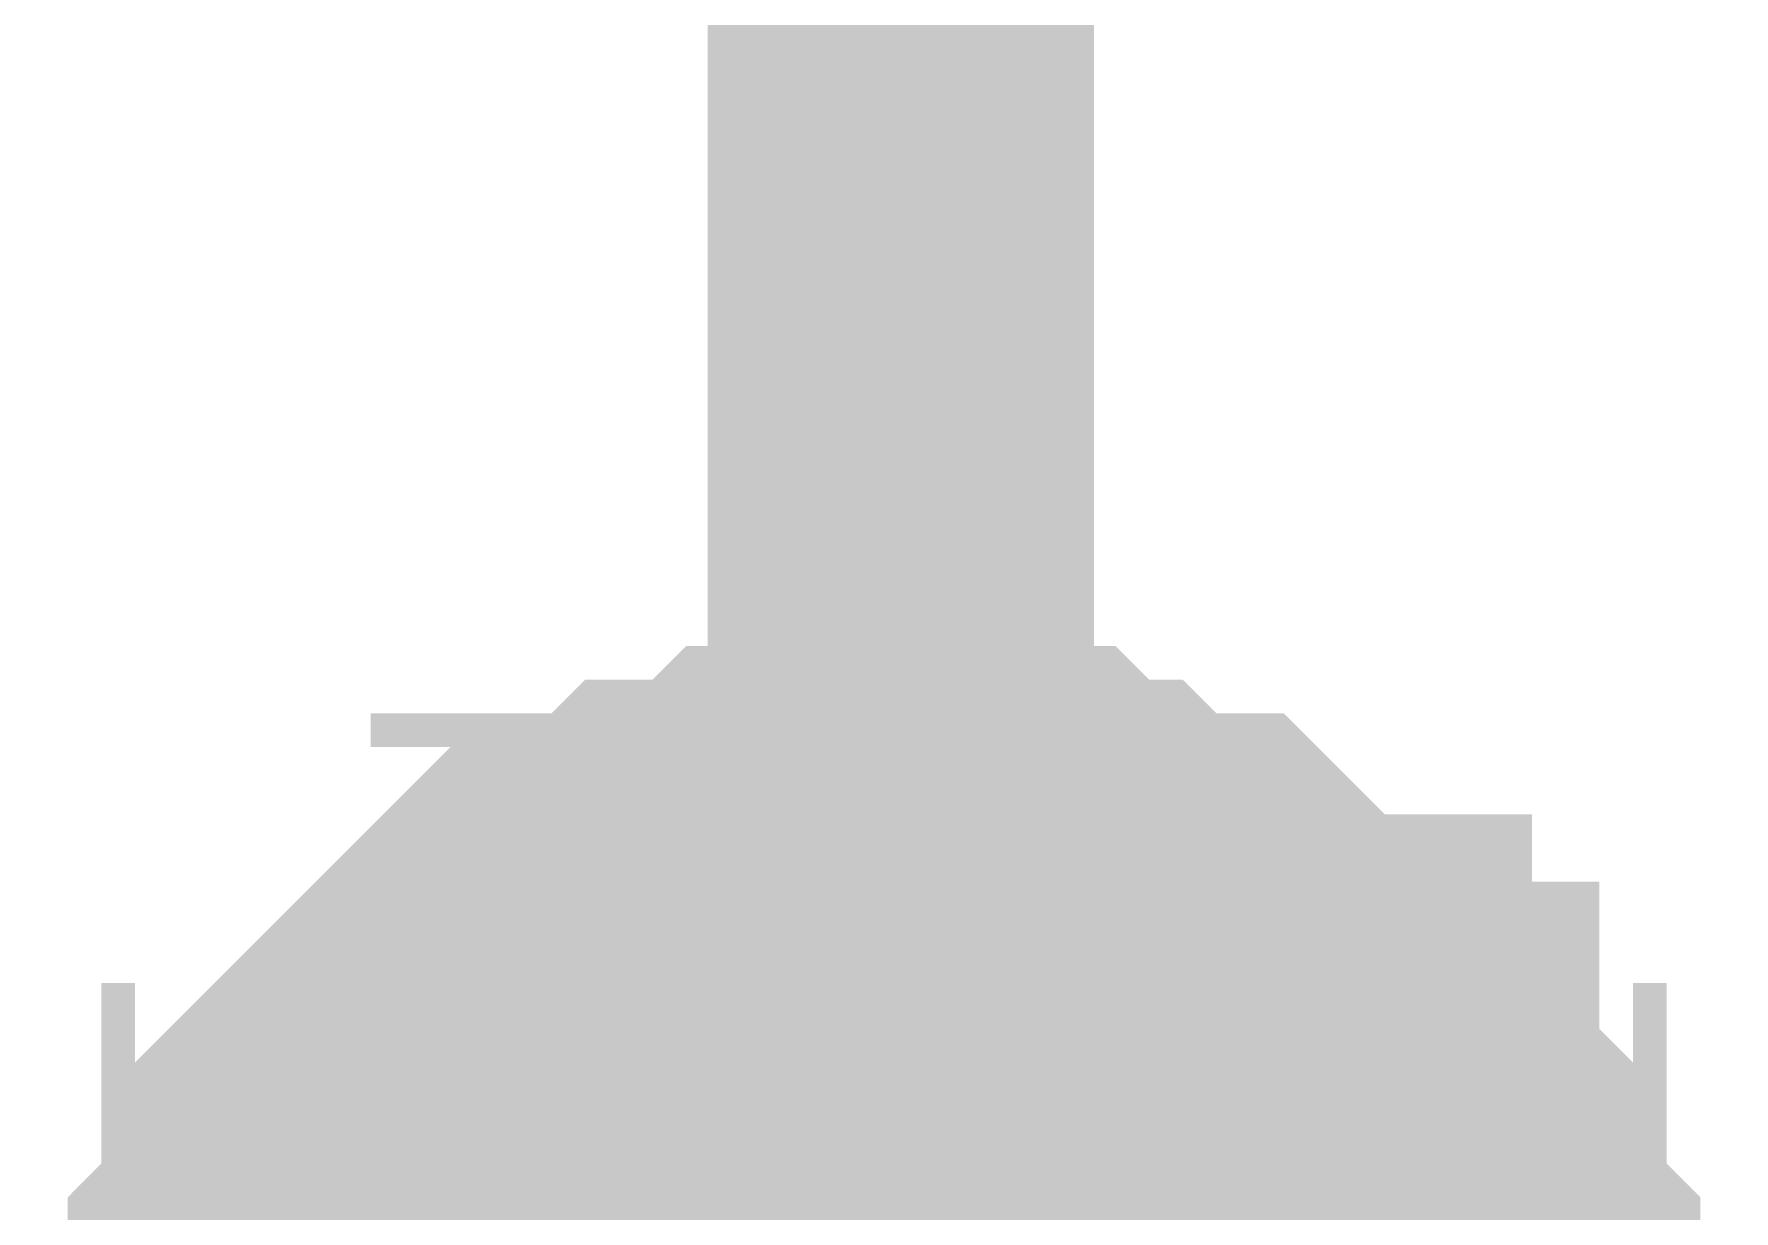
# Model space of a CAD drawing. Header units: inches. Extents: x 0 to 841, y 0 to 594.
# Drawn here: x 431.848 to 433.167, y 147.715 to 148.628 of the extents above; entities that cross this region are included whole.
import ezdxf

# ---------------------------------------------------------------- set-up
doc = ezdxf.new("R2010")
doc.units = ezdxf.units.IN
doc.layers.add('Sheet', color=255, linetype='Continuous')

msp = doc.modelspace()

# ---------------------------------------------------------------- linework, layer by layer
at = {"layer": 'Sheet'}
for points in [[(432.5203, 151.5834, 0.2997, 0.2997, 0), (432.5203, 147.4809, 0.2997, 0.2997, 0)], [(431.9976, 147.5593, 0.2997, 0.2997, 0), (431.9976, 147.5854, 0.2997, 0.2997, 0), (432.0238, 147.6116, 0.2997, 0.2997, 0), (432.0238, 147.6377, 0.2997, 0.2997, 0), (432.0238, 147.6638, 0.2997, 0.2997, 0), (432.0499, 147.69, 0.2997, 0.2997, 0), (432.0499, 147.7161, 0.2997, 0.2997, 0), (432.0499, 147.7422, 0.2997, 0.2997, 0), (432.076, 147.7422, 0.2997, 0.2997, 0), (432.076, 147.7683, 0.2997, 0.2997, 0), (432.1022, 147.7945, 0.2997, 0.2997, 0), (432.1283, 147.8206, 0.2997, 0.2997, 0), (432.1283, 147.8206, 0.2997, 0.2997, 0), (432.1544, 147.8467, 0.2997, 0.2997, 0), (432.1806, 147.8729, 0.2997, 0.2997, 0), (432.1806, 147.8729, 0.2997, 0.2997, 0), (432.2067, 147.899, 0.2997, 0.2997, 0), (432.2328, 147.9251, 0.2997, 0.2997, 0), (432.2589, 147.9251, 0.2997, 0.2997, 0), (432.2589, 147.9513, 0.2997, 0.2997, 0), (432.2851, 147.9513, 0.2997, 0.2997, 0), (432.3112, 147.9513, 0.2997, 0.2997, 0), (432.3373, 147.9774, 0.2997, 0.2997, 0), (432.3635, 147.9774, 0.2997, 0.2997, 0), (432.3896, 147.9774, 0.2997, 0.2997, 0), (432.4157, 148.0035, 0.2997, 0.2997, 0), (432.4419, 148.0035, 0.2997, 0.2997, 0), (432.468, 148.0035, 0.2997, 0.2997, 0), (432.4941, 148.0035, 0.2997, 0.2997, 0), (432.5203, 148.0035, 0.2997, 0.2997, 0)], [(431.9976, 147.5593, 0.2997, 0.2997, 0), (431.9976, 147.5854, 0.2997, 0.2997, 0), (432.0238, 147.6116, 0.2997, 0.2997, 0), (432.0238, 147.6377, 0.2997, 0.2997, 0), (432.0238, 147.6638, 0.2997, 0.2997, 0), (432.0499, 147.69, 0.2997, 0.2997, 0), (432.0499, 147.7161, 0.2997, 0.2997, 0), (432.0499, 147.7422, 0.2997, 0.2997, 0), (432.076, 147.7422, 0.2997, 0.2997, 0), (432.076, 147.7683, 0.2997, 0.2997, 0), (432.1022, 147.7945, 0.2997, 0.2997, 0), (432.1283, 147.8206, 0.2997, 0.2997, 0), (432.1283, 147.8206, 0.2997, 0.2997, 0), (432.1544, 147.8467, 0.2997, 0.2997, 0), (432.1806, 147.8729, 0.2997, 0.2997, 0), (432.1806, 147.8729, 0.2997, 0.2997, 0), (432.2067, 147.899, 0.2997, 0.2997, 0), (432.2328, 147.9251, 0.2997, 0.2997, 0), (432.2589, 147.9251, 0.2997, 0.2997, 0), (432.2589, 147.9513, 0.2997, 0.2997, 0), (432.2851, 147.9513, 0.2997, 0.2997, 0), (432.3112, 147.9513, 0.2997, 0.2997, 0), (432.3373, 147.9774, 0.2997, 0.2997, 0), (432.3635, 147.9774, 0.2997, 0.2997, 0), (432.3896, 147.9774, 0.2997, 0.2997, 0), (432.4157, 148.0035, 0.2997, 0.2997, 0), (432.4419, 148.0035, 0.2997, 0.2997, 0), (432.468, 148.0035, 0.2997, 0.2997, 0), (432.4941, 148.0035, 0.2997, 0.2997, 0), (432.5203, 148.0035, 0.2997, 0.2997, 0)], [(431.9976, 147.5593, 0.2997, 0.2997, 0), (431.9976, 147.5854, 0.2997, 0.2997, 0), (432.0238, 147.6116, 0.2997, 0.2997, 0), (432.0238, 147.6377, 0.2997, 0.2997, 0), (432.0238, 147.6638, 0.2997, 0.2997, 0), (432.0499, 147.69, 0.2997, 0.2997, 0), (432.0499, 147.7161, 0.2997, 0.2997, 0), (432.0499, 147.7422, 0.2997, 0.2997, 0), (432.076, 147.7422, 0.2997, 0.2997, 0), (432.076, 147.7683, 0.2997, 0.2997, 0), (432.1022, 147.7945, 0.2997, 0.2997, 0), (432.1283, 147.8206, 0.2997, 0.2997, 0), (432.1283, 147.8206, 0.2997, 0.2997, 0), (432.1544, 147.8467, 0.2997, 0.2997, 0), (432.1806, 147.8729, 0.2997, 0.2997, 0), (432.1806, 147.8729, 0.2997, 0.2997, 0), (432.2067, 147.899, 0.2997, 0.2997, 0), (432.2328, 147.9251, 0.2997, 0.2997, 0), (432.2589, 147.9251, 0.2997, 0.2997, 0), (432.2589, 147.9513, 0.2997, 0.2997, 0), (432.2851, 147.9513, 0.2997, 0.2997, 0), (432.3112, 147.9513, 0.2997, 0.2997, 0), (432.3373, 147.9774, 0.2997, 0.2997, 0), (432.3635, 147.9774, 0.2997, 0.2997, 0), (432.3896, 147.9774, 0.2997, 0.2997, 0), (432.4157, 148.0035, 0.2997, 0.2997, 0), (432.4419, 148.0035, 0.2997, 0.2997, 0), (432.468, 148.0035, 0.2997, 0.2997, 0), (432.4941, 148.0035, 0.2997, 0.2997, 0), (432.5203, 148.0035, 0.2997, 0.2997, 0)], [(431.9976, 147.5593, 0.2997, 0.2997, 0), (431.9976, 147.5854, 0.2997, 0.2997, 0), (432.0238, 147.6116, 0.2997, 0.2997, 0), (432.0238, 147.6377, 0.2997, 0.2997, 0), (432.0238, 147.6638, 0.2997, 0.2997, 0), (432.0499, 147.69, 0.2997, 0.2997, 0), (432.0499, 147.7161, 0.2997, 0.2997, 0), (432.0499, 147.7422, 0.2997, 0.2997, 0), (432.076, 147.7422, 0.2997, 0.2997, 0), (432.076, 147.7683, 0.2997, 0.2997, 0), (432.1022, 147.7945, 0.2997, 0.2997, 0), (432.1283, 147.8206, 0.2997, 0.2997, 0), (432.1283, 147.8206, 0.2997, 0.2997, 0), (432.1544, 147.8467, 0.2997, 0.2997, 0), (432.1806, 147.8729, 0.2997, 0.2997, 0), (432.1806, 147.8729, 0.2997, 0.2997, 0), (432.2067, 147.899, 0.2997, 0.2997, 0), (432.2328, 147.9251, 0.2997, 0.2997, 0), (432.2589, 147.9251, 0.2997, 0.2997, 0), (432.2589, 147.9513, 0.2997, 0.2997, 0), (432.2851, 147.9513, 0.2997, 0.2997, 0), (432.3112, 147.9513, 0.2997, 0.2997, 0), (432.3373, 147.9774, 0.2997, 0.2997, 0), (432.3635, 147.9774, 0.2997, 0.2997, 0), (432.3896, 147.9774, 0.2997, 0.2997, 0), (432.4157, 148.0035, 0.2997, 0.2997, 0), (432.4419, 148.0035, 0.2997, 0.2997, 0), (432.468, 148.0035, 0.2997, 0.2997, 0), (432.4941, 148.0035, 0.2997, 0.2997, 0), (432.5203, 148.0035, 0.2997, 0.2997, 0)], [(431.9976, 147.5593, 0.2997, 0.2997, 0), (431.9976, 147.5854, 0.2997, 0.2997, 0), (432.0238, 147.6116, 0.2997, 0.2997, 0), (432.0238, 147.6377, 0.2997, 0.2997, 0), (432.0238, 147.6638, 0.2997, 0.2997, 0), (432.0499, 147.69, 0.2997, 0.2997, 0), (432.0499, 147.7161, 0.2997, 0.2997, 0), (432.0499, 147.7422, 0.2997, 0.2997, 0), (432.076, 147.7422, 0.2997, 0.2997, 0), (432.076, 147.7683, 0.2997, 0.2997, 0), (432.1022, 147.7945, 0.2997, 0.2997, 0), (432.1283, 147.8206, 0.2997, 0.2997, 0), (432.1283, 147.8206, 0.2997, 0.2997, 0), (432.1544, 147.8467, 0.2997, 0.2997, 0), (432.1806, 147.8729, 0.2997, 0.2997, 0), (432.1806, 147.8729, 0.2997, 0.2997, 0), (432.2067, 147.899, 0.2997, 0.2997, 0), (432.2328, 147.9251, 0.2997, 0.2997, 0), (432.2589, 147.9251, 0.2997, 0.2997, 0), (432.2589, 147.9513, 0.2997, 0.2997, 0), (432.2851, 147.9513, 0.2997, 0.2997, 0), (432.3112, 147.9513, 0.2997, 0.2997, 0), (432.3373, 147.9774, 0.2997, 0.2997, 0), (432.3635, 147.9774, 0.2997, 0.2997, 0), (432.3896, 147.9774, 0.2997, 0.2997, 0), (432.4157, 148.0035, 0.2997, 0.2997, 0), (432.4419, 148.0035, 0.2997, 0.2997, 0), (432.468, 148.0035, 0.2997, 0.2997, 0), (432.4941, 148.0035, 0.2997, 0.2997, 0), (432.5203, 148.0035, 0.2997, 0.2997, 0)], [(432.5203, 148.0035, 0.2997, 0.2997, 0), (432.5203, 148.0035, 0.2997, 0.2997, 0)], [(432.5203, 148.0035, 0.2997, 0.2997, 0), (432.5464, 148.0035, 0.2997, 0.2997, 0), (432.5725, 148.0035, 0.2997, 0.2997, 0), (432.5987, 148.0035, 0.2997, 0.2997, 0), (432.6248, 148.0035, 0.2997, 0.2997, 0), (432.6509, 147.9774, 0.2997, 0.2997, 0), (432.6509, 147.9774, 0.2997, 0.2997, 0), (432.677, 147.9774, 0.2997, 0.2997, 0), (432.7032, 147.9513, 0.2997, 0.2997, 0), (432.7293, 147.9513, 0.2997, 0.2997, 0), (432.7554, 147.9513, 0.2997, 0.2997, 0), (432.7816, 147.9251, 0.2997, 0.2997, 0), (432.7816, 147.9251, 0.2997, 0.2997, 0), (432.8077, 147.899, 0.2997, 0.2997, 0), (432.8338, 147.8729, 0.2997, 0.2997, 0), (432.86, 147.8729, 0.2997, 0.2997, 0), (432.86, 147.8467, 0.2997, 0.2997, 0), (432.8861, 147.8206, 0.2997, 0.2997, 0), (432.9122, 147.8206, 0.2997, 0.2997, 0), (432.9122, 147.7945, 0.2997, 0.2997, 0), (432.9384, 147.7683, 0.2997, 0.2997, 0), (432.9384, 147.7422, 0.2997, 0.2997, 0), (432.9645, 147.7422, 0.2997, 0.2997, 0), (432.9645, 147.7161, 0.2997, 0.2997, 0), (432.9645, 147.69, 0.2997, 0.2997, 0), (432.9906, 147.6638, 0.2997, 0.2997, 0), (432.9906, 147.6377, 0.2997, 0.2997, 0), (432.9906, 147.6116, 0.2997, 0.2997, 0), (433.0167, 147.5854, 0.2997, 0.2997, 0), (433.0167, 147.5593, 0.2997, 0.2997, 0)], [(432.5203, 148.0035, 0.2997, 0.2997, 0), (432.5203, 148.0035, 0.2997, 0.2997, 0)], [(432.5203, 148.0035, 0.2997, 0.2997, 0), (432.5464, 148.0035, 0.2997, 0.2997, 0), (432.5725, 148.0035, 0.2997, 0.2997, 0), (432.5987, 148.0035, 0.2997, 0.2997, 0), (432.6248, 148.0035, 0.2997, 0.2997, 0), (432.6509, 147.9774, 0.2997, 0.2997, 0), (432.6509, 147.9774, 0.2997, 0.2997, 0), (432.677, 147.9774, 0.2997, 0.2997, 0), (432.7032, 147.9513, 0.2997, 0.2997, 0), (432.7293, 147.9513, 0.2997, 0.2997, 0), (432.7554, 147.9513, 0.2997, 0.2997, 0), (432.7816, 147.9251, 0.2997, 0.2997, 0), (432.7816, 147.9251, 0.2997, 0.2997, 0), (432.8077, 147.899, 0.2997, 0.2997, 0), (432.8338, 147.8729, 0.2997, 0.2997, 0), (432.86, 147.8729, 0.2997, 0.2997, 0), (432.86, 147.8467, 0.2997, 0.2997, 0), (432.8861, 147.8206, 0.2997, 0.2997, 0), (432.9122, 147.8206, 0.2997, 0.2997, 0), (432.9122, 147.7945, 0.2997, 0.2997, 0), (432.9384, 147.7683, 0.2997, 0.2997, 0), (432.9384, 147.7422, 0.2997, 0.2997, 0), (432.9645, 147.7422, 0.2997, 0.2997, 0), (432.9645, 147.7161, 0.2997, 0.2997, 0), (432.9645, 147.69, 0.2997, 0.2997, 0), (432.9906, 147.6638, 0.2997, 0.2997, 0), (432.9906, 147.6377, 0.2997, 0.2997, 0), (432.9906, 147.6116, 0.2997, 0.2997, 0), (433.0167, 147.5854, 0.2997, 0.2997, 0), (433.0167, 147.5593, 0.2997, 0.2997, 0)], [(432.5203, 148.0035, 0.2997, 0.2997, 0), (432.5203, 148.0035, 0.2997, 0.2997, 0)], [(432.5203, 148.0035, 0.2997, 0.2997, 0), (432.5464, 148.0035, 0.2997, 0.2997, 0), (432.5725, 148.0035, 0.2997, 0.2997, 0), (432.5987, 148.0035, 0.2997, 0.2997, 0), (432.6248, 148.0035, 0.2997, 0.2997, 0), (432.6509, 147.9774, 0.2997, 0.2997, 0), (432.6509, 147.9774, 0.2997, 0.2997, 0), (432.677, 147.9774, 0.2997, 0.2997, 0), (432.7032, 147.9513, 0.2997, 0.2997, 0), (432.7293, 147.9513, 0.2997, 0.2997, 0), (432.7554, 147.9513, 0.2997, 0.2997, 0), (432.7816, 147.9251, 0.2997, 0.2997, 0), (432.7816, 147.9251, 0.2997, 0.2997, 0), (432.8077, 147.899, 0.2997, 0.2997, 0), (432.8338, 147.8729, 0.2997, 0.2997, 0), (432.86, 147.8729, 0.2997, 0.2997, 0), (432.86, 147.8467, 0.2997, 0.2997, 0), (432.8861, 147.8206, 0.2997, 0.2997, 0), (432.9122, 147.8206, 0.2997, 0.2997, 0), (432.9122, 147.7945, 0.2997, 0.2997, 0), (432.9384, 147.7683, 0.2997, 0.2997, 0), (432.9384, 147.7422, 0.2997, 0.2997, 0), (432.9645, 147.7422, 0.2997, 0.2997, 0), (432.9645, 147.7161, 0.2997, 0.2997, 0), (432.9645, 147.69, 0.2997, 0.2997, 0), (432.9906, 147.6638, 0.2997, 0.2997, 0), (432.9906, 147.6377, 0.2997, 0.2997, 0), (432.9906, 147.6116, 0.2997, 0.2997, 0), (433.0167, 147.5854, 0.2997, 0.2997, 0), (433.0167, 147.5593, 0.2997, 0.2997, 0)], [(432.5203, 148.0035, 0.2997, 0.2997, 0), (432.5203, 148.0035, 0.2997, 0.2997, 0)], [(432.5203, 148.0035, 0.2997, 0.2997, 0), (432.5464, 148.0035, 0.2997, 0.2997, 0), (432.5725, 148.0035, 0.2997, 0.2997, 0), (432.5987, 148.0035, 0.2997, 0.2997, 0), (432.6248, 148.0035, 0.2997, 0.2997, 0), (432.6509, 147.9774, 0.2997, 0.2997, 0), (432.6509, 147.9774, 0.2997, 0.2997, 0), (432.677, 147.9774, 0.2997, 0.2997, 0), (432.7032, 147.9513, 0.2997, 0.2997, 0), (432.7293, 147.9513, 0.2997, 0.2997, 0), (432.7554, 147.9513, 0.2997, 0.2997, 0), (432.7816, 147.9251, 0.2997, 0.2997, 0), (432.7816, 147.9251, 0.2997, 0.2997, 0), (432.8077, 147.899, 0.2997, 0.2997, 0), (432.8338, 147.8729, 0.2997, 0.2997, 0), (432.86, 147.8729, 0.2997, 0.2997, 0), (432.86, 147.8467, 0.2997, 0.2997, 0), (432.8861, 147.8206, 0.2997, 0.2997, 0), (432.9122, 147.8206, 0.2997, 0.2997, 0), (432.9122, 147.7945, 0.2997, 0.2997, 0), (432.9384, 147.7683, 0.2997, 0.2997, 0), (432.9384, 147.7422, 0.2997, 0.2997, 0), (432.9645, 147.7422, 0.2997, 0.2997, 0), (432.9645, 147.7161, 0.2997, 0.2997, 0), (432.9645, 147.69, 0.2997, 0.2997, 0), (432.9906, 147.6638, 0.2997, 0.2997, 0), (432.9906, 147.6377, 0.2997, 0.2997, 0), (432.9906, 147.6116, 0.2997, 0.2997, 0), (433.0167, 147.5854, 0.2997, 0.2997, 0), (433.0167, 147.5593, 0.2997, 0.2997, 0)], [(432.5203, 148.0035, 0.2997, 0.2997, 0), (432.5203, 148.0035, 0.2997, 0.2997, 0)], [(432.5203, 148.0035, 0.2997, 0.2997, 0), (432.5464, 148.0035, 0.2997, 0.2997, 0), (432.5725, 148.0035, 0.2997, 0.2997, 0), (432.5987, 148.0035, 0.2997, 0.2997, 0), (432.6248, 148.0035, 0.2997, 0.2997, 0), (432.6509, 147.9774, 0.2997, 0.2997, 0), (432.6509, 147.9774, 0.2997, 0.2997, 0), (432.677, 147.9774, 0.2997, 0.2997, 0), (432.7032, 147.9513, 0.2997, 0.2997, 0), (432.7293, 147.9513, 0.2997, 0.2997, 0), (432.7554, 147.9513, 0.2997, 0.2997, 0), (432.7816, 147.9251, 0.2997, 0.2997, 0), (432.7816, 147.9251, 0.2997, 0.2997, 0), (432.8077, 147.899, 0.2997, 0.2997, 0), (432.8338, 147.8729, 0.2997, 0.2997, 0), (432.86, 147.8729, 0.2997, 0.2997, 0), (432.86, 147.8467, 0.2997, 0.2997, 0), (432.8861, 147.8206, 0.2997, 0.2997, 0), (432.9122, 147.8206, 0.2997, 0.2997, 0), (432.9122, 147.7945, 0.2997, 0.2997, 0), (432.9384, 147.7683, 0.2997, 0.2997, 0), (432.9384, 147.7422, 0.2997, 0.2997, 0), (432.9645, 147.7422, 0.2997, 0.2997, 0), (432.9645, 147.7161, 0.2997, 0.2997, 0), (432.9645, 147.69, 0.2997, 0.2997, 0), (432.9906, 147.6638, 0.2997, 0.2997, 0), (432.9906, 147.6377, 0.2997, 0.2997, 0), (432.9906, 147.6116, 0.2997, 0.2997, 0), (433.0167, 147.5854, 0.2997, 0.2997, 0), (433.0167, 147.5593, 0.2997, 0.2997, 0)], [(432.0238, 147.6638, 0.0991, 0.0991, 0), (432.0499, 147.69, 0.0991, 0.0991, 0), (432.0499, 147.7161, 0.0991, 0.0991, 0), (432.0499, 147.7422, 0.0991, 0.0991, 0), (432.076, 147.7422, 0.0991, 0.0991, 0), (432.076, 147.7683, 0.0991, 0.0991, 0), (432.1022, 147.7945, 0.0991, 0.0991, 0), (432.1283, 147.8206, 0.0991, 0.0991, 0), (432.1283, 147.8206, 0.0991, 0.0991, 0), (432.1544, 147.8467, 0.0991, 0.0991, 0), (432.1806, 147.8729, 0.0991, 0.0991, 0), (432.1806, 147.8729, 0.0991, 0.0991, 0), (432.2067, 147.899, 0.0991, 0.0991, 0), (432.2328, 147.9251, 0.0991, 0.0991, 0), (432.2589, 147.9251, 0.0991, 0.0991, 0), (432.2589, 147.9513, 0.0991, 0.0991, 0), (432.2851, 147.9513, 0.0991, 0.0991, 0), (432.3112, 147.9513, 0.0991, 0.0991, 0), (432.3373, 147.9774, 0.0991, 0.0991, 0), (432.3635, 147.9774, 0.0991, 0.0991, 0), (432.3896, 147.9774, 0.0991, 0.0991, 0), (432.4157, 148.0035, 0.0991, 0.0991, 0), (432.4419, 148.0035, 0.0991, 0.0991, 0), (432.468, 148.0035, 0.0991, 0.0991, 0), (432.4941, 148.0035, 0.0991, 0.0991, 0), (432.5203, 148.0035, 0.0991, 0.0991, 0)], [(432.0238, 147.6638, 0.0991, 0.0991, 0), (432.0499, 147.69, 0.0991, 0.0991, 0), (432.0499, 147.7161, 0.0991, 0.0991, 0), (432.0499, 147.7422, 0.0991, 0.0991, 0), (432.076, 147.7422, 0.0991, 0.0991, 0), (432.076, 147.7683, 0.0991, 0.0991, 0), (432.1022, 147.7945, 0.0991, 0.0991, 0), (432.1283, 147.8206, 0.0991, 0.0991, 0), (432.1283, 147.8206, 0.0991, 0.0991, 0), (432.1544, 147.8467, 0.0991, 0.0991, 0), (432.1806, 147.8729, 0.0991, 0.0991, 0), (432.1806, 147.8729, 0.0991, 0.0991, 0), (432.2067, 147.899, 0.0991, 0.0991, 0), (432.2328, 147.9251, 0.0991, 0.0991, 0), (432.2589, 147.9251, 0.0991, 0.0991, 0), (432.2589, 147.9513, 0.0991, 0.0991, 0), (432.2851, 147.9513, 0.0991, 0.0991, 0), (432.3112, 147.9513, 0.0991, 0.0991, 0), (432.3373, 147.9774, 0.0991, 0.0991, 0), (432.3635, 147.9774, 0.0991, 0.0991, 0), (432.3896, 147.9774, 0.0991, 0.0991, 0), (432.4157, 148.0035, 0.0991, 0.0991, 0), (432.4419, 148.0035, 0.0991, 0.0991, 0), (432.468, 148.0035, 0.0991, 0.0991, 0), (432.4941, 148.0035, 0.0991, 0.0991, 0), (432.5203, 148.0035, 0.0991, 0.0991, 0)], [(432.0238, 147.6638, 0.0991, 0.0991, 0), (432.0499, 147.69, 0.0991, 0.0991, 0), (432.0499, 147.7161, 0.0991, 0.0991, 0), (432.0499, 147.7422, 0.0991, 0.0991, 0), (432.076, 147.7422, 0.0991, 0.0991, 0), (432.076, 147.7683, 0.0991, 0.0991, 0), (432.1022, 147.7945, 0.0991, 0.0991, 0), (432.1283, 147.8206, 0.0991, 0.0991, 0), (432.1283, 147.8206, 0.0991, 0.0991, 0), (432.1544, 147.8467, 0.0991, 0.0991, 0), (432.1806, 147.8729, 0.0991, 0.0991, 0), (432.1806, 147.8729, 0.0991, 0.0991, 0), (432.2067, 147.899, 0.0991, 0.0991, 0), (432.2328, 147.9251, 0.0991, 0.0991, 0), (432.2589, 147.9251, 0.0991, 0.0991, 0), (432.2589, 147.9513, 0.0991, 0.0991, 0), (432.2851, 147.9513, 0.0991, 0.0991, 0), (432.3112, 147.9513, 0.0991, 0.0991, 0), (432.3373, 147.9774, 0.0991, 0.0991, 0), (432.3635, 147.9774, 0.0991, 0.0991, 0), (432.3896, 147.9774, 0.0991, 0.0991, 0), (432.4157, 148.0035, 0.0991, 0.0991, 0), (432.4419, 148.0035, 0.0991, 0.0991, 0), (432.468, 148.0035, 0.0991, 0.0991, 0), (432.4941, 148.0035, 0.0991, 0.0991, 0), (432.5203, 148.0035, 0.0991, 0.0991, 0)], [(432.0238, 147.6638, 0.0991, 0.0991, 0), (432.0499, 147.69, 0.0991, 0.0991, 0), (432.0499, 147.7161, 0.0991, 0.0991, 0), (432.0499, 147.7422, 0.0991, 0.0991, 0), (432.076, 147.7422, 0.0991, 0.0991, 0), (432.076, 147.7683, 0.0991, 0.0991, 0), (432.1022, 147.7945, 0.0991, 0.0991, 0), (432.1283, 147.8206, 0.0991, 0.0991, 0), (432.1283, 147.8206, 0.0991, 0.0991, 0), (432.1544, 147.8467, 0.0991, 0.0991, 0), (432.1806, 147.8729, 0.0991, 0.0991, 0), (432.1806, 147.8729, 0.0991, 0.0991, 0), (432.2067, 147.899, 0.0991, 0.0991, 0), (432.2328, 147.9251, 0.0991, 0.0991, 0), (432.2589, 147.9251, 0.0991, 0.0991, 0), (432.2589, 147.9513, 0.0991, 0.0991, 0), (432.2851, 147.9513, 0.0991, 0.0991, 0), (432.3112, 147.9513, 0.0991, 0.0991, 0), (432.3373, 147.9774, 0.0991, 0.0991, 0), (432.3635, 147.9774, 0.0991, 0.0991, 0), (432.3896, 147.9774, 0.0991, 0.0991, 0), (432.4157, 148.0035, 0.0991, 0.0991, 0), (432.4419, 148.0035, 0.0991, 0.0991, 0), (432.468, 148.0035, 0.0991, 0.0991, 0), (432.4941, 148.0035, 0.0991, 0.0991, 0), (432.5203, 148.0035, 0.0991, 0.0991, 0)], [(432.0238, 147.6638, 0.0991, 0.0991, 0), (432.0499, 147.69, 0.0991, 0.0991, 0), (432.0499, 147.7161, 0.0991, 0.0991, 0), (432.0499, 147.7422, 0.0991, 0.0991, 0), (432.076, 147.7422, 0.0991, 0.0991, 0), (432.076, 147.7683, 0.0991, 0.0991, 0), (432.1022, 147.7945, 0.0991, 0.0991, 0), (432.1283, 147.8206, 0.0991, 0.0991, 0), (432.1283, 147.8206, 0.0991, 0.0991, 0), (432.1544, 147.8467, 0.0991, 0.0991, 0), (432.1806, 147.8729, 0.0991, 0.0991, 0), (432.1806, 147.8729, 0.0991, 0.0991, 0), (432.2067, 147.899, 0.0991, 0.0991, 0), (432.2328, 147.9251, 0.0991, 0.0991, 0), (432.2589, 147.9251, 0.0991, 0.0991, 0), (432.2589, 147.9513, 0.0991, 0.0991, 0), (432.2851, 147.9513, 0.0991, 0.0991, 0), (432.3112, 147.9513, 0.0991, 0.0991, 0), (432.3373, 147.9774, 0.0991, 0.0991, 0), (432.3635, 147.9774, 0.0991, 0.0991, 0), (432.3896, 147.9774, 0.0991, 0.0991, 0), (432.4157, 148.0035, 0.0991, 0.0991, 0), (432.4419, 148.0035, 0.0991, 0.0991, 0), (432.468, 148.0035, 0.0991, 0.0991, 0), (432.4941, 148.0035, 0.0991, 0.0991, 0), (432.5203, 148.0035, 0.0991, 0.0991, 0)], [(432.5203, 148.0035, 0.0991, 0.0991, 0), (432.5203, 148.0035, 0.0991, 0.0991, 0)], [(432.5203, 148.0035, 0.0991, 0.0991, 0), (432.5464, 148.0035, 0.0991, 0.0991, 0), (432.5725, 148.0035, 0.0991, 0.0991, 0), (432.5987, 148.0035, 0.0991, 0.0991, 0), (432.6248, 148.0035, 0.0991, 0.0991, 0), (432.6509, 147.9774, 0.0991, 0.0991, 0), (432.6509, 147.9774, 0.0991, 0.0991, 0), (432.677, 147.9774, 0.0991, 0.0991, 0), (432.7032, 147.9513, 0.0991, 0.0991, 0), (432.7293, 147.9513, 0.0991, 0.0991, 0), (432.7554, 147.9513, 0.0991, 0.0991, 0), (432.7816, 147.9251, 0.0991, 0.0991, 0), (432.7816, 147.9251, 0.0991, 0.0991, 0), (432.8077, 147.899, 0.0991, 0.0991, 0), (432.8338, 147.8729, 0.0991, 0.0991, 0), (432.86, 147.8729, 0.0991, 0.0991, 0), (432.86, 147.8467, 0.0991, 0.0991, 0), (432.8861, 147.8206, 0.0991, 0.0991, 0), (432.9122, 147.8206, 0.0991, 0.0991, 0), (432.9122, 147.7945, 0.0991, 0.0991, 0), (432.9384, 147.7683, 0.0991, 0.0991, 0), (432.9384, 147.7422, 0.0991, 0.0991, 0), (432.9645, 147.7422, 0.0991, 0.0991, 0), (432.9645, 147.7161, 0.0991, 0.0991, 0), (432.9645, 147.69, 0.0991, 0.0991, 0), (432.9906, 147.6638, 0.0991, 0.0991, 0)], [(432.5203, 148.0035, 0.0991, 0.0991, 0), (432.5203, 148.0035, 0.0991, 0.0991, 0)], [(432.5203, 148.0035, 0.0991, 0.0991, 0), (432.5464, 148.0035, 0.0991, 0.0991, 0), (432.5725, 148.0035, 0.0991, 0.0991, 0), (432.5987, 148.0035, 0.0991, 0.0991, 0), (432.6248, 148.0035, 0.0991, 0.0991, 0), (432.6509, 147.9774, 0.0991, 0.0991, 0), (432.6509, 147.9774, 0.0991, 0.0991, 0), (432.677, 147.9774, 0.0991, 0.0991, 0), (432.7032, 147.9513, 0.0991, 0.0991, 0), (432.7293, 147.9513, 0.0991, 0.0991, 0), (432.7554, 147.9513, 0.0991, 0.0991, 0), (432.7816, 147.9251, 0.0991, 0.0991, 0), (432.7816, 147.9251, 0.0991, 0.0991, 0), (432.8077, 147.899, 0.0991, 0.0991, 0), (432.8338, 147.8729, 0.0991, 0.0991, 0), (432.86, 147.8729, 0.0991, 0.0991, 0), (432.86, 147.8467, 0.0991, 0.0991, 0), (432.8861, 147.8206, 0.0991, 0.0991, 0), (432.9122, 147.8206, 0.0991, 0.0991, 0), (432.9122, 147.7945, 0.0991, 0.0991, 0), (432.9384, 147.7683, 0.0991, 0.0991, 0), (432.9384, 147.7422, 0.0991, 0.0991, 0), (432.9645, 147.7422, 0.0991, 0.0991, 0), (432.9645, 147.7161, 0.0991, 0.0991, 0), (432.9645, 147.69, 0.0991, 0.0991, 0), (432.9906, 147.6638, 0.0991, 0.0991, 0)], [(432.5203, 148.0035, 0.0991, 0.0991, 0), (432.5203, 148.0035, 0.0991, 0.0991, 0)], [(432.5203, 148.0035, 0.0991, 0.0991, 0), (432.5464, 148.0035, 0.0991, 0.0991, 0), (432.5725, 148.0035, 0.0991, 0.0991, 0), (432.5987, 148.0035, 0.0991, 0.0991, 0), (432.6248, 148.0035, 0.0991, 0.0991, 0), (432.6509, 147.9774, 0.0991, 0.0991, 0), (432.6509, 147.9774, 0.0991, 0.0991, 0), (432.677, 147.9774, 0.0991, 0.0991, 0), (432.7032, 147.9513, 0.0991, 0.0991, 0), (432.7293, 147.9513, 0.0991, 0.0991, 0), (432.7554, 147.9513, 0.0991, 0.0991, 0), (432.7816, 147.9251, 0.0991, 0.0991, 0), (432.7816, 147.9251, 0.0991, 0.0991, 0), (432.8077, 147.899, 0.0991, 0.0991, 0), (432.8338, 147.8729, 0.0991, 0.0991, 0), (432.86, 147.8729, 0.0991, 0.0991, 0), (432.86, 147.8467, 0.0991, 0.0991, 0), (432.8861, 147.8206, 0.0991, 0.0991, 0), (432.9122, 147.8206, 0.0991, 0.0991, 0), (432.9122, 147.7945, 0.0991, 0.0991, 0), (432.9384, 147.7683, 0.0991, 0.0991, 0), (432.9384, 147.7422, 0.0991, 0.0991, 0), (432.9645, 147.7422, 0.0991, 0.0991, 0), (432.9645, 147.7161, 0.0991, 0.0991, 0), (432.9645, 147.69, 0.0991, 0.0991, 0), (432.9906, 147.6638, 0.0991, 0.0991, 0)], [(432.5203, 148.0035, 0.0991, 0.0991, 0), (432.5203, 148.0035, 0.0991, 0.0991, 0)], [(432.5203, 148.0035, 0.0991, 0.0991, 0), (432.5464, 148.0035, 0.0991, 0.0991, 0), (432.5725, 148.0035, 0.0991, 0.0991, 0), (432.5987, 148.0035, 0.0991, 0.0991, 0), (432.6248, 148.0035, 0.0991, 0.0991, 0), (432.6509, 147.9774, 0.0991, 0.0991, 0), (432.6509, 147.9774, 0.0991, 0.0991, 0), (432.677, 147.9774, 0.0991, 0.0991, 0), (432.7032, 147.9513, 0.0991, 0.0991, 0), (432.7293, 147.9513, 0.0991, 0.0991, 0), (432.7554, 147.9513, 0.0991, 0.0991, 0), (432.7816, 147.9251, 0.0991, 0.0991, 0), (432.7816, 147.9251, 0.0991, 0.0991, 0), (432.8077, 147.899, 0.0991, 0.0991, 0), (432.8338, 147.8729, 0.0991, 0.0991, 0), (432.86, 147.8729, 0.0991, 0.0991, 0), (432.86, 147.8467, 0.0991, 0.0991, 0), (432.8861, 147.8206, 0.0991, 0.0991, 0), (432.9122, 147.8206, 0.0991, 0.0991, 0), (432.9122, 147.7945, 0.0991, 0.0991, 0), (432.9384, 147.7683, 0.0991, 0.0991, 0), (432.9384, 147.7422, 0.0991, 0.0991, 0), (432.9645, 147.7422, 0.0991, 0.0991, 0), (432.9645, 147.7161, 0.0991, 0.0991, 0), (432.9645, 147.69, 0.0991, 0.0991, 0), (432.9906, 147.6638, 0.0991, 0.0991, 0)], [(432.5203, 148.0035, 0.0991, 0.0991, 0), (432.5203, 148.0035, 0.0991, 0.0991, 0)], [(432.5203, 148.0035, 0.0991, 0.0991, 0), (432.5464, 148.0035, 0.0991, 0.0991, 0), (432.5725, 148.0035, 0.0991, 0.0991, 0), (432.5987, 148.0035, 0.0991, 0.0991, 0), (432.6248, 148.0035, 0.0991, 0.0991, 0), (432.6509, 147.9774, 0.0991, 0.0991, 0), (432.6509, 147.9774, 0.0991, 0.0991, 0), (432.677, 147.9774, 0.0991, 0.0991, 0), (432.7032, 147.9513, 0.0991, 0.0991, 0), (432.7293, 147.9513, 0.0991, 0.0991, 0), (432.7554, 147.9513, 0.0991, 0.0991, 0), (432.7816, 147.9251, 0.0991, 0.0991, 0), (432.7816, 147.9251, 0.0991, 0.0991, 0), (432.8077, 147.899, 0.0991, 0.0991, 0), (432.8338, 147.8729, 0.0991, 0.0991, 0), (432.86, 147.8729, 0.0991, 0.0991, 0), (432.86, 147.8467, 0.0991, 0.0991, 0), (432.8861, 147.8206, 0.0991, 0.0991, 0), (432.9122, 147.8206, 0.0991, 0.0991, 0), (432.9122, 147.7945, 0.0991, 0.0991, 0), (432.9384, 147.7683, 0.0991, 0.0991, 0), (432.9384, 147.7422, 0.0991, 0.0991, 0), (432.9645, 147.7422, 0.0991, 0.0991, 0), (432.9645, 147.7161, 0.0991, 0.0991, 0), (432.9645, 147.69, 0.0991, 0.0991, 0), (432.9906, 147.6638, 0.0991, 0.0991, 0)]]:
    msp.add_lwpolyline(points, format="xyseb", dxfattribs=at)
msp.add_lwpolyline([(432.246, 147.5, 0.508, 0.508, 1), (432.754, 147.5, 0.508, 0.508, 1)], format="xyseb", close=True, dxfattribs=at)

doc.saveas('drawing.dxf')
